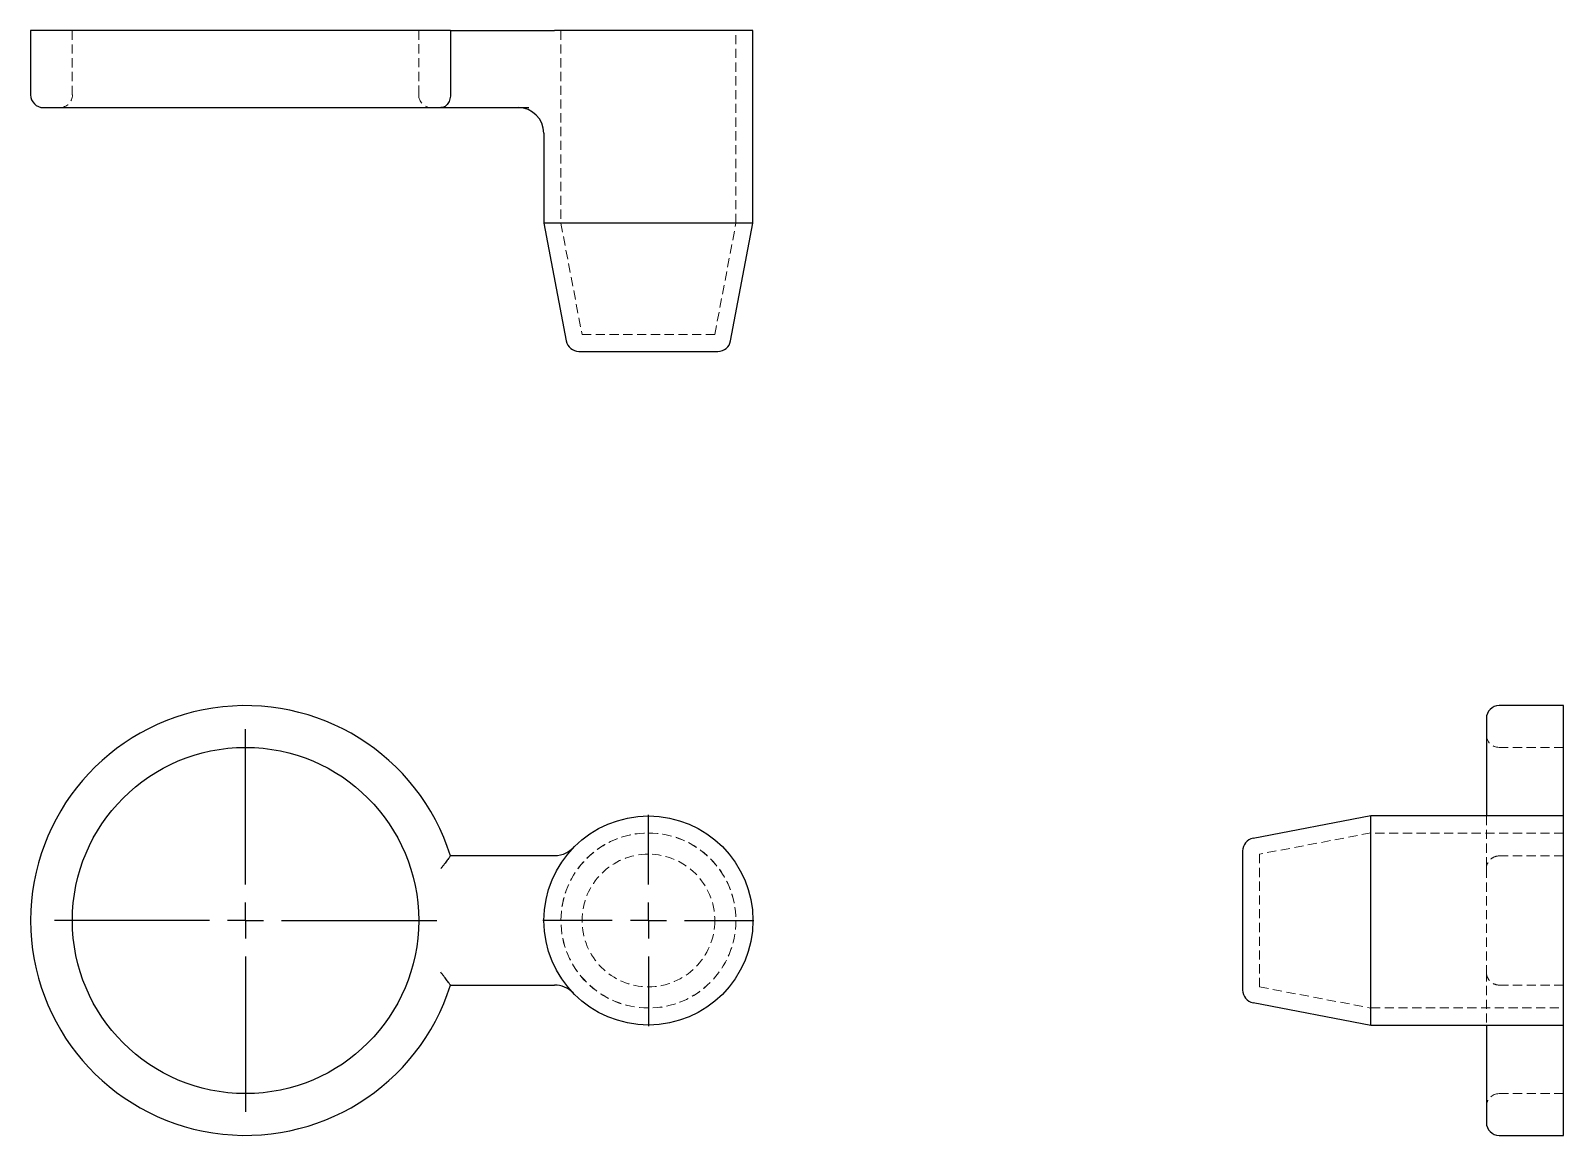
# Model space of a CAD drawing. Header units: millimetres. Extents: x 33 to 245, y 27 to 180.
import ezdxf

# ---------------------------------------------------------------- set-up
doc = ezdxf.new("R2010")
doc.units = ezdxf.units.MM
doc.linetypes.add('HIDDEN', pattern=[1.905, 1.27, -0.635])
doc.layers.add('10', color=7, linetype='Continuous')

# ---------------------------------------------------------------- blocks, each defined once
blk = doc.blocks.new('SW_CENTERMARKSYMBOL_0')
at = {"layer": '10', "color": 0}
for p, q in [((0, 5), (0, 14.61)), ((0, 0), (0, 2.5)), ((-5, 0), (-14.61, 0)), ((0, 0), (-2.5, 0)), ((0, 0), (0, -2.5)), ((0, 0), (2.5, 0)), ((5, 0), (14.61, 0)), ((0, -5), (0, -14.61))]:
    blk.add_line(p, q, dxfattribs=at)
blk = doc.blocks.new('SW_CENTERMARKSYMBOL_1')
at = {"layer": '10', "color": 0}
for p, q in [((0, 5), (0, 26.47)), ((0, 0), (0, 2.5)), ((-5, 0), (-26.47, 0)), ((0, 0), (-2.5, 0)), ((0, 0), (0, -2.5)), ((0, 0), (2.5, 0)), ((5, 0), (26.47, 0)), ((0, -5), (0, -26.47))]:
    blk.add_line(p, q, dxfattribs=at)

msp = doc.modelspace()

# ---------------------------------------------------------------- linework, layer by layer
at = {"color": 7, "linetype": 'Continuous', "lineweight": 25}
for p, q in [((33, 180.2), (33, 171.32)), ((91.12, 180.2), (33, 180.2)), ((91.12, 180.2), (91.12, 171.32)), ((91.12, 180.2), (105.53, 180.2)), ((108.09, 180.2), (105.53, 180.2)), ((133, 180.2), (108.09, 180.2)), ((133, 153.56), (133, 180.2)), ((34.78, 169.54), (89.78, 169.54)), ((89.78, 169.54), (101.99, 169.54)), ((104.05, 165.99), (104.05, 153.56)), ((104.05, 153.56), (107.15, 137.25)), ((133, 153.56), (104.05, 153.56)), ((129.9, 137.25), (133, 153.56)), ((108.9, 135.8), (128.16, 135.8)), ((234.54, 84.97), (234.54, 71.47)), ((245.2, 86.75), (236.32, 86.75)), ((245.2, 71.47), (245.2, 86.75)), ((218.56, 71.47), (202.25, 68.37)), ((245.2, 71.47), (218.56, 71.47)), ((218.56, 57), (218.56, 71.47)), ((245.2, 42.53), (245.2, 71.47)), ((105.53, 65.94), (91.12, 65.94)), ((200.8, 66.63), (200.8, 47.37)), ((218.56, 42.53), (218.56, 57)), ((91.12, 48.06), (105.53, 48.06)), ((202.25, 45.63), (218.56, 42.53)), ((218.56, 42.53), (245.2, 42.53)), ((234.54, 42.53), (234.54, 29.03)), ((245.2, 27.25), (245.2, 42.53)), ((236.32, 27.25), (245.2, 27.25))]:
    msp.add_line(p, q, dxfattribs=at)
at = {"color": 7, "linetype": 'HIDDEN', "lineweight": 18}
for p, q in [((38.77, 180.2), (38.77, 171.32)), ((86.72, 171.32), (86.72, 180.2)), ((106.42, 180.2), (106.42, 153.56)), ((130.64, 153.56), (130.64, 180.2)), ((106.4, 153.56), (109.34, 138.11)), ((127.71, 138.11), (130.65, 153.56)), ((109.34, 138.11), (127.71, 138.11)), ((245.2, 80.97), (236.32, 80.97)), ((234.54, 71.47), (234.54, 64.16)), ((218.56, 69.12), (203.11, 66.19)), ((245.2, 69.11), (218.56, 69.11)), ((203.11, 66.19), (203.11, 47.81)), ((245.2, 65.94), (236.32, 65.94)), ((234.54, 64.16), (234.54, 49.84)), ((234.54, 49.84), (234.54, 42.53)), ((203.11, 47.81), (218.56, 44.88)), ((236.32, 48.06), (245.2, 48.06)), ((218.56, 44.89), (245.2, 44.89)), ((236.32, 33.03), (245.2, 33.03))]:
    msp.add_line(p, q, dxfattribs=at)
at = {"color": 7, "linetype": 'Continuous', "lineweight": 25}
for centre, radius in [((62.75, 57), 23.97), ((118.53, 57), 14.47)]:
    msp.add_circle(centre, radius, dxfattribs=at)
at = {"color": 7, "linetype": 'HIDDEN', "lineweight": 18}
for radius in [12.12, 12.11, 9.19]:
    msp.add_circle((118.53, 57), radius, dxfattribs=at)
at = {"color": 7, "linetype": 'Continuous', "lineweight": 25}
for centre, radius, start, end in [((34.78, 171.32), 1.78, 180, 270), ((100.5, 165.99), 3.55, 0, 90), ((108.9, 137.58), 1.78, 190.758, 270), ((128.16, 137.58), 1.78, 270, 349.242), ((62.75, 57), 29.75, 17.4849, 342.5151), ((236.32, 84.97), 1.78, 90, 180), ((202.58, 66.63), 1.78, 100.758, 180), ((202.58, 47.37), 1.78, 180, 259.242), ((236.32, 29.03), 1.78, 180, 270)]:
    msp.add_arc(centre, radius, start, end, dxfattribs=at)
at = {"color": 7, "linetype": 'HIDDEN', "lineweight": 18}
for centre, start, end in [((37, 171.32), 270, 0), ((88.5, 171.32), 180, 270), ((236.32, 82.75), 180, 270), ((236.32, 31.25), 90, 180)]:
    msp.add_arc(centre, 1.78, start, end, dxfattribs=at)
at = {"color": 7, "linetype": 'Continuous', "lineweight": 25}
for points, knots in [([(91.12, 171.32), (91.12, 171.19), (91.11, 171.06), (91.06, 170.8), (91.03, 170.68), (90.96, 170.46), (90.91, 170.35), (90.8, 170.16), (90.74, 170.07), (90.55, 169.84), (90.41, 169.73), (90.18, 169.62), (90.1, 169.59), (89.94, 169.55), (89.86, 169.54), (89.78, 169.54)], [0, 0, 0, 0, 0.125, 0.125, 0.25, 0.25, 0.375, 0.375, 0.5, 0.5, 0.75, 0.75, 0.875, 0.875, 1, 1, 1, 1]), ([(91.12, 65.94), (91.12, 65.94), (91.11, 65.92), (91.06, 65.87), (91.03, 65.82), (90.96, 65.72), (90.91, 65.65), (90.8, 65.51), (90.74, 65.43), (90.55, 65.17), (90.41, 64.98), (90.18, 64.68), (90.1, 64.58), (89.94, 64.37), (89.86, 64.26), (89.78, 64.16)], [0, 0, 0, 0, 0.125, 0.125, 0.25, 0.25, 0.375, 0.375, 0.5, 0.5, 0.75, 0.75, 0.875, 0.875, 1, 1, 1, 1]), ([(108.09, 67.03), (107.81, 66.73), (107.03, 66.16), (106.07, 65.94), (105.53, 65.94)], [0, 0, 0, 0, 0.428571, 1, 1, 1, 1]), ([(91.12, 48.06), (91.12, 48.06), (91.11, 48.08), (91.06, 48.13), (91.03, 48.18), (90.96, 48.28), (90.91, 48.35), (90.8, 48.49), (90.74, 48.57), (90.55, 48.83), (90.41, 49.02), (90.18, 49.32), (90.1, 49.42), (89.94, 49.63), (89.86, 49.74), (89.78, 49.84)], [0, 0, 0, 0, 0.125, 0.125, 0.25, 0.25, 0.375, 0.375, 0.5, 0.5, 0.75, 0.75, 0.875, 0.875, 1, 1, 1, 1]), ([(108.09, 46.97), (107.76, 47.32), (107.36, 47.59), (106.48, 47.97), (106.01, 48.06), (105.53, 48.06)], [0, 0, 0, 0, 0.5, 0.5, 1, 1, 1, 1])]:
    msp.add_open_spline(points, degree=3, knots=knots, dxfattribs=at)
at = {"color": 7, "linetype": 'HIDDEN', "lineweight": 18}
for points, knots in [([(236.32, 65.94), (236.03, 65.94), (235.46, 65.78), (234.77, 65.19), (234.54, 64.56), (234.54, 64.16)], [0, 0, 0, 0, 0.1475844, 0.2951689, 0.5165456, 0.5165456, 0.5165456, 0.5165456]), ([(234.54, 49.84), (234.54, 49.57), (234.66, 49.06), (235.06, 48.55), (235.6, 48.18), (236.03, 48.06), (236.32, 48.06)], [0, 0, 0, 0, 0.1475822, 0.2951644, 0.3689555, 0.5165377, 0.5165377, 0.5165377, 0.5165377])]:
    msp.add_open_spline(points, degree=3, knots=knots, dxfattribs=at)

# ---------------------------------------------------------------- block references
at = {"layer": '10'}
for name, p in [('SW_CENTERMARKSYMBOL_1', (62.75, 57)), ('SW_CENTERMARKSYMBOL_0', (118.53, 57))]:
    msp.add_blockref(name, p, dxfattribs=at)

doc.saveas('drawing.dxf')
